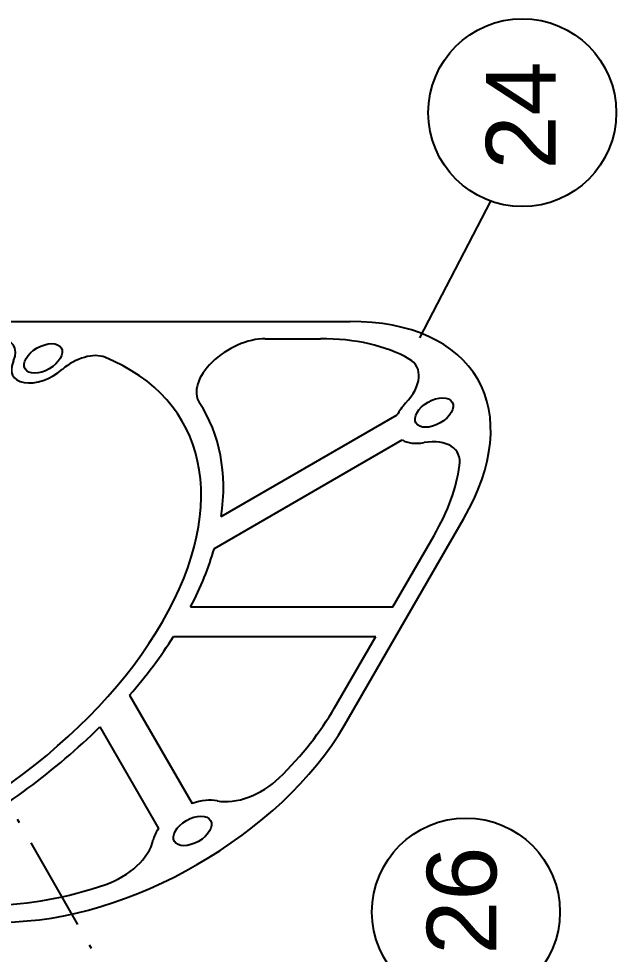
# Model space of a CAD drawing. Extents: x -1737 to 27, y -852 to 1643.
# Drawn here: x -733.3 to -561.7, y 351.2 to 620 of the extents above; entities that cross this region are included whole.
import ezdxf

# ---------------------------------------------------------------- set-up
doc = ezdxf.new("R2010")
doc.units = 0
doc.header["$LTSCALE"] = 1.5
doc.linetypes.add('ACAD_ISO12W100', pattern=[22, 12, -3, 0.5, -3, 0.5, -3])
doc.layers.get('0').update_dxf_attribs({"linetype": 'CONTINUOUS'})
doc.layers.add('2', color=5, linetype='ACAD_ISO12W100')
doc.styles.add('TXT', font='arial.ttf', dxfattribs={"height": 3.5})

# ---------------------------------------------------------------- blocks, each defined once
blk = doc.blocks.new('A$C08536280')
at = {"color": 7}
for p, q in [((172.53, 194.69), (172.53, 40.37)), ((56.04, 112.31), (26.85, 95.46)), ((65.18, 103.74), (34.04, 85.76)), ((82.02, 91.11), (82.02, 33.02)), ((90.51, 86.21), (90.51, 28.12)), ((107.35, 79.39), (138.49, 25.45)), ((116.5, 77.41), (145.68, 26.86)), ((167.58, 64.75), (167.58, 48.94)), ((61.52, 44.86), (82.02, 33.02)), ((56.57, 42), (115.97, 7.71)), ((90.51, 28.12), (111.02, 16.28))]:
    blk.add_line(p, q, dxfattribs=at)
for centre, major_axis, start_param, end_param in [((86.27, 188.16), (-57.5, 99.59), 1.149734, 3.562655), ((86.27, 188.16), (-61, 105.66), 1.537979, 1.998186), ((61.52, 110.18), (-40, 69.28), 0.785398, 1.244032), ((56.57, 107.32), (-40, 69.28), 0.785398, 2.356194), ((160.51, 145.62), (-5, 8.66), 2.456362, 3.926991), ((161.93, 128.55), (-5, 8.66), -0.685231, 1.895459), ((155.64, 117.55), (-5, 8.66), -2.72053, -1.246133), ((20.31, 110.48), (-7.5, 12.99), 1.244032, 2.662137), ((86.27, 188.16), (-61, 105.66), 2.109306, 2.306994), ((26.16, 85.68), (-6.25, 10.83), -0.863599, -0.479455), ((86.27, 188.16), (-61, 105.66), 2.405395, 2.603083), ((26.16, 85.68), (-6.25, 10.83), -2.566971, -1.886299), ((86.27, 188.16), (-61, 105.66), 2.714203, 3.17441), ((156.98, 70.87), (-7.5, 12.99), -2.356194, 0.032817), ((45.18, 70.01), (-7.5, 12.99), 0.574621, 1.992727), ((61.52, 110.18), (-40, 69.28), 1.992727, 2.356194), ((111.02, 81.6), (-40, 69.28), -2.814828, -2.356194), ((115.97, 73.03), (-40, 69.28), 2.356194, 3.926991), ((146.37, 16.28), (-6.25, 10.83), 0.315503, 0.996175), ((146.37, 16.28), (-6.25, 10.83), -1.091341, -0.707197), ((152.23, 34.31), (-7.5, 12.99), 2.050252, 3.468357), ((127.36, 22.56), (-7.5, 12.99), 2.719662, 4.137768), ((111.02, 81.6), (-40, 69.28), 2.356194, 2.719662)]:
    blk.add_ellipse(centre, major_axis=major_axis, ratio=0.57735, start_param=start_param, end_param=end_param, dxfattribs=at)
for centre in [(161.93, 128.55), (26.16, 85.68), (146.37, 16.28)]:
    blk.add_ellipse(centre, major_axis=(-3, 5.2), ratio=0.57735, dxfattribs=at)
blk = doc.blocks.new('A$C77E33574')
blk.add_blockref('A$C08536280', (0, 0))
blk = doc.blocks.new('A$C62D57A75')
blk.add_blockref('A$C77E33574', (0, 0))
blk = doc.blocks.new('A$C307E1B16')
blk.add_blockref('A$C62D57A75', (0, 0))

msp = doc.modelspace()

# ---------------------------------------------------------------- linework, layer by layer
msp.add_line((-618.12, 528.39), (-597.73, 567.61))
at = {"color": 7}
for centre in [(-588.67, 593.04), (-604.84, 363.39)]:
    msp.add_circle(centre, 27, dxfattribs=at)
at = {"layer": '2', "color": 7, "ltscale": 1.5}
msp.add_line((-828.21, 555.06), (-707.65, 344.52), dxfattribs=at)

# ---------------------------------------------------------------- block references
at = {"rotation": 90}
msp.add_blockref('A$C307E1B16', (-597.73, 360.52), dxfattribs=at)

# ---------------------------------------------------------------- texts
at = {"color": 7, "style": 'TXT'}
for s, p in [('24', (-579.12, 576.7)), ('26', (-596.09, 351.13))]:
    msp.add_text(s, height=20, rotation=90, dxfattribs=at).set_placement(p)

doc.saveas('drawing.dxf')
